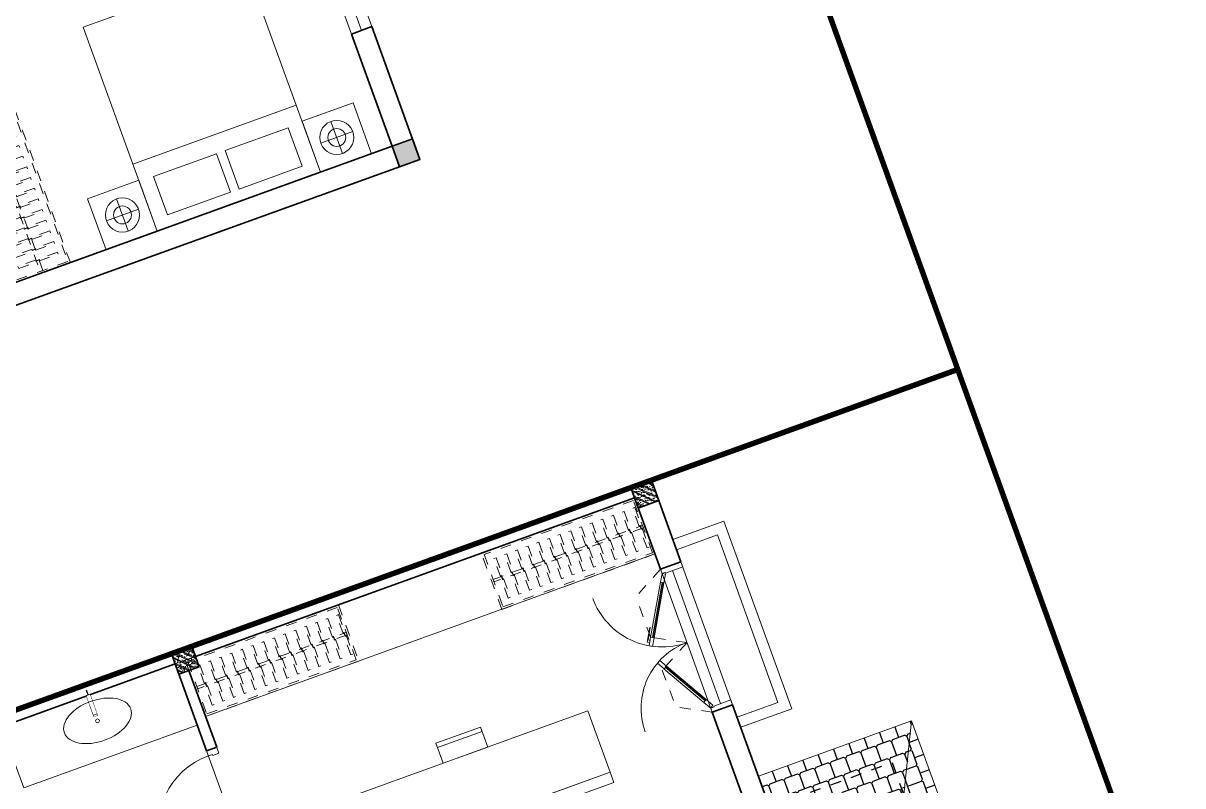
# Model space of a CAD drawing. Header units: metres. Extents: x 568332 to 569219, y 2065964 to 2066430.
# Drawn here: x 568587.48 to 568598.16, y 2066407.11 to 2066414.14 of the extents above; entities that cross this region are included whole.
import ezdxf

# ---------------------------------------------------------------- set-up
doc = ezdxf.new("R2010")
doc.units = ezdxf.units.M
for name, pattern in [('$AUDIT_BAD_LTYPE2', [0]), ('HIDDEN', [0.375, 0.25, -0.125]), ('HIDDEN2', [0.1875, 0.125, -0.0625]), ('X-5M-G-MB PHONGNGU$0$HIDDEN2', [0.1875, 0.125, -0.0625])]:
    doc.linetypes.add(name, pattern=pattern)
doc.layers.get('0').update_dxf_attribs({"linetype": 'CONTINUOUS'})
doc.layers.get('DEFPOINTS').update_dxf_attribs({"linetype": 'CONTINUOUS'})
for name, color, linetype, lineweight in [('-CONCRETE', 1, 'CONTINUOUS', 35), ('-DIM', 9, 'CONTINUOUS', 13), ('-DOOR', 137, 'CONTINUOUS', 9), ('-FURNITURE', 46, 'CONTINUOUS', 9), ('-HATCH', 8, 'CONTINUOUS', 5), ('-LINE1', 7, 'CONTINUOUS', 18), ('-LINE2', 252, 'CONTINUOUS', 9), ('-STEEL1', 1, 'CONTINUOUS', 35), ('-WALL', 4, 'CONTINUOUS', 35)]:
    doc.layers.add(name, color=color, linetype=linetype, lineweight=lineweight)
for name, color, linetype in [('-RANH GIOI LO DAT', 12, 'CONTINUOUS'), ('13. NET HATCH', 252, 'CONTINUOUS'), ('APOLIC', 7, 'CONTINUOUS')]:
    doc.layers.add(name, color=color, linetype=linetype)

# ---------------------------------------------------------------- blocks, each defined once
blk = doc.blocks.new('G1600')
for p, q in [((137477.0741823114, -212827.2147267315), (139077.0741823114, -212827.2147267327)), ((137227.6935681712, -213391.7193460799), (137227.6935681718, -213076.8871672568)), ((139326.4547964507, -213391.7193460799), (139326.4547964501, -213076.8871672568)), ((137385.1096575831, -213234.3032566686), (137070.2774787599, -213234.3032566681)), ((139169.0387070388, -213234.3032566686), (139483.870885862, -213234.3032566681))]:
    blk.add_line(p, q)
blk.add_lwpolyline([(137477.074182311, -213484.2147267315), (137477.0741823123, -211484.2147267315), (139077.0741823123, -211484.2147267327), (139077.074182311, -213484.2147267327), (137477.074182311, -213484.2147267315)])
for points in [[(136977.074182316, -213484.2147267311), (136977.0741823163, -212984.3917867657), (137477.0741823113, -212984.3917867661), (137477.074182311, -213484.2147267315)], [(137617.074182311, -213375.2147267316), (137617.0741823112, -212998.7147267316), (138234.5741823112, -212998.714726732), (138234.574182311, -213375.214726732)], [(138937.074182311, -213375.2147267325), (138937.0741823112, -212998.7147267325), (138319.5741823112, -212998.7147267321), (138319.574182311, -213375.2147267321)], [(139577.0741823059, -213484.2147267331), (139577.0741823062, -212984.3917867677), (139077.0741823113, -212984.3917867673), (139077.074182311, -213484.2147267327)]]:
    blk.add_lwpolyline(points, close=True)
for centre, radius in [((137227.6935681715, -213234.3032566684), 157.4160894116067), ((139326.4547964504, -213234.3032566684), 157.4160894116067), ((137227.6935681715, -213234.3032566684), 82.41608941160666), ((139326.4547964504, -213234.3032566684), 82.41608941160666)]:
    blk.add_circle(centre, radius)
blk = doc.blocks.new('*U168')
at = {"linetype": 'X-5M-G-MB PHONGNGU$0$HIDDEN2'}
for points in [[(0, 600.0000000004657), (0, 0), (2181.818181820297, -7.813323814654285e-10), (2181.818181820297, 599.9999999996843)], [(2161.818181820297, 579.999661371611), (2161.818181820297, 19.99966137161111), (20, 20.00000000046566), (20, 580.0000000004657)], [(2161.818181820297, 286.6991212946932), (2161.818181820297, 313.0991212946), (20, 313.0991212953813), (19.99999859370291, 286.6991212952417)], [(113.7817614636733, 319.1750910408318), (109.4317788550979, 319.1750910408318), (109.4317788550979, 280.441767644881), (113.7817614636733, 280.441767644881)], [(227.7817614636733, 319.1750910407849), (223.4317788550979, 319.1750910407849), (223.4317788550979, 280.4417676448341), (227.7817614636733, 280.4417676448341)], [(341.7817614636733, 319.175091040738), (337.4317788550979, 319.175091040738), (337.4317788550979, 280.4417676447872), (341.7817614636733, 280.4417676447872)], [(455.7817614636733, 319.1750910406911), (451.4317788550979, 319.1750910406911), (451.4317788550979, 280.4417676447403), (455.7817614636733, 280.4417676447403)], [(569.7817614636733, 319.1750910406442), (565.431778855098, 319.1750910406442), (565.431778855098, 280.4417676446934), (569.7817614636733, 280.4417676446934)], [(683.7817614636733, 319.1750910405973), (679.431778855098, 319.1750910405973), (679.431778855098, 280.4417676446465), (683.7817614636733, 280.4417676446465)], [(797.7817614636733, 319.1750910405504), (793.431778855098, 319.1750910405504), (793.431778855098, 280.4417676445996), (797.7817614636733, 280.4417676445996)], [(911.7817614636733, 319.1750910405035), (907.431778855098, 319.1750910405035), (907.431778855098, 280.4417676445527), (911.7817614636733, 280.4417676445527)], [(1025.781761463673, 319.1750910404566), (1021.431778855098, 319.1750910404566), (1021.431778855098, 280.4417676445057), (1025.781761463673, 280.4417676445057)], [(1139.781761463673, 319.1750910404097), (1135.431778855098, 319.1750910404097), (1135.431778855098, 280.4417676444588), (1139.781761463673, 280.4417676444588)], [(1253.781761463673, 319.1750910403628), (1249.431778855098, 319.1750910403628), (1249.431778855098, 280.4417676444119), (1253.781761463673, 280.4417676444119)], [(1367.781761463673, 319.1750910403159), (1363.431778855098, 319.1750910403159), (1363.431778855098, 280.441767644365), (1367.781761463673, 280.441767644365)], [(1481.781761463673, 319.175091040269), (1477.431778855098, 319.175091040269), (1477.431778855098, 280.4417676443181), (1481.781761463673, 280.4417676443181)], [(1595.781761463673, 319.175091040222), (1591.431778855098, 319.175091040222), (1591.431778855098, 280.4417676442712), (1595.781761463673, 280.4417676442712)], [(1709.781761463673, 319.1750910401751), (1705.431778855098, 319.1750910401751), (1705.431778855098, 280.4417676442243), (1709.781761463673, 280.4417676442243)], [(1823.781761463673, 319.1750910401282), (1819.431778855098, 319.1750910401282), (1819.431778855098, 280.4417676441774), (1823.781761463673, 280.4417676441774)], [(1937.781761463673, 319.1750910400813), (1933.431778855098, 319.1750910400813), (1933.431778855098, 280.4417676441305), (1937.781761463673, 280.4417676441305)], [(2051.781761463673, 319.1750910400344), (2047.431778855098, 319.1750910400344), (2047.431778855098, 280.4417676440836), (2051.781761463673, 280.4417676440836)]]:
    blk.add_lwpolyline(points, close=True, dxfattribs=at)
for points in [[(122.2409142897814, 313.1103512093413), (122.2409142897814, 515.2497102723445), (100.1765458012815, 515.2497102723445), (100.1765458012815, 313.1103512093413)], [(236.2409142897814, 313.1103512092944), (236.2409142897814, 515.2497102722975), (214.1765458012815, 515.2497102722975), (214.1765458012815, 313.1103512092944)], [(350.2409142897814, 313.1103512092475), (350.2409142897814, 515.2497102722507), (328.1765458012815, 515.2497102722507), (328.1765458012815, 313.1103512092475)], [(464.2409142897814, 313.1103512092006), (464.2409142897814, 515.2497102722037), (442.1765458012815, 515.2497102722037), (442.1765458012815, 313.1103512092006)], [(578.2409142897814, 313.1103512091537), (578.2409142897814, 515.2497102721569), (556.1765458012815, 515.2497102721569), (556.1765458012815, 313.1103512091537)], [(692.2409142897814, 313.1103512091068), (692.2409142897814, 515.24971027211), (670.1765458012815, 515.24971027211), (670.1765458012815, 313.1103512091068)], [(806.2409142897814, 313.1103512090599), (806.2409142897814, 515.249710272063), (784.1765458012815, 515.249710272063), (784.1765458012815, 313.1103512090599)], [(920.2409142897814, 313.110351209013), (920.2409142897814, 515.2497102720162), (898.1765458012815, 515.2497102720162), (898.1765458012815, 313.110351209013)], [(1034.240914289781, 313.1103512089661), (1034.240914289781, 515.2497102719692), (1012.176545801281, 515.2497102719692), (1012.176545801281, 313.1103512089661)], [(1148.240914289781, 313.1103512089192), (1148.240914289781, 515.2497102719224), (1126.176545801281, 515.2497102719224), (1126.176545801281, 313.1103512089192)], [(1262.240914289781, 313.1103512088723), (1262.240914289781, 515.2497102718754), (1240.176545801281, 515.2497102718754), (1240.176545801281, 313.1103512088723)], [(1376.240914289781, 313.1103512088254), (1376.240914289781, 515.2497102718285), (1354.176545801281, 515.2497102718285), (1354.176545801281, 313.1103512088254)], [(1490.240914289781, 313.1103512087785), (1490.240914289781, 515.2497102717816), (1468.176545801281, 515.2497102717816), (1468.176545801281, 313.1103512087785)], [(1604.240914289781, 313.1103512087315), (1604.240914289781, 515.2497102717347), (1582.176545801281, 515.2497102717347), (1582.176545801281, 313.1103512087315)], [(1718.240914289781, 313.1103512086846), (1718.240914289781, 515.2497102716878), (1696.176545801281, 515.2497102716878), (1696.176545801281, 313.1103512086846)], [(1832.240914289781, 313.1103512086377), (1832.240914289781, 515.2497102716409), (1810.176545801281, 515.2497102716409), (1810.176545801281, 313.1103512086377)], [(1946.240914289781, 313.1103512085908), (1946.240914289781, 515.2497102715939), (1924.176545801281, 515.2497102715939), (1924.176545801281, 313.1103512085908)], [(2060.240914289781, 313.1103512085439), (2060.240914289781, 515.2497102715471), (2038.176545801281, 515.2497102715471), (2038.176545801281, 313.1103512085439)], [(100.1765458012815, 286.7103512094345), (100.1765458012815, 92.0852110228024), (122.2409142897814, 92.0852110228024), (122.2409142897814, 286.7103512094345)], [(214.1765458012815, 286.7103512093876), (214.1765458012815, 92.08521102275549), (236.2409142897814, 92.08521102275549), (236.2409142897814, 286.7103512093876)], [(328.1765458012815, 286.7103512093407), (328.1765458012815, 92.08521102270858), (350.2409142897814, 92.08521102270858), (350.2409142897814, 286.7103512093407)], [(442.1765458012815, 286.7103512092938), (442.1765458012815, 92.08521102266168), (464.2409142897814, 92.08521102266168), (464.2409142897814, 286.7103512092938)], [(556.1765458012815, 286.7103512092469), (556.1765458012815, 92.08521102261477), (578.2409142897814, 92.08521102261477), (578.2409142897814, 286.7103512092469)], [(670.1765458012815, 286.7103512092), (670.1765458012815, 92.08521102256786), (692.2409142897814, 92.08521102256786), (692.2409142897814, 286.7103512092)], [(784.1765458012815, 286.7103512091531), (784.1765458012815, 92.08521102252095), (806.2409142897814, 92.08521102252095), (806.2409142897814, 286.7103512091531)], [(898.1765458012815, 286.7103512091062), (898.1765458012815, 92.08521102247404), (920.2409142897814, 92.08521102247404), (920.2409142897814, 286.7103512091062)], [(1012.176545801281, 286.7103512090592), (1012.176545801281, 92.08521102242715), (1034.240914289781, 92.08521102242715), (1034.240914289781, 286.7103512090592)], [(1126.176545801281, 286.7103512090123), (1126.176545801281, 92.08521102238024), (1148.240914289781, 92.08521102238024), (1148.240914289781, 286.7103512090123)], [(1240.176545801281, 286.7103512089654), (1240.176545801281, 92.08521102233333), (1262.240914289781, 92.08521102233333), (1262.240914289781, 286.7103512089654)], [(1354.176545801281, 286.7103512089186), (1354.176545801281, 92.08521102228642), (1376.240914289781, 92.08521102228642), (1376.240914289781, 286.7103512089186)], [(1468.176545801281, 286.7103512088717), (1468.176545801281, 92.0852110222395), (1490.240914289781, 92.0852110222395), (1490.240914289781, 286.7103512088717)], [(1582.176545801281, 286.7103512088247), (1582.176545801281, 92.0852110221926), (1604.240914289781, 92.0852110221926), (1604.240914289781, 286.7103512088247)], [(1696.176545801281, 286.7103512087778), (1696.176545801281, 92.0852110221457), (1718.240914289781, 92.0852110221457), (1718.240914289781, 286.7103512087778)], [(1810.176545801281, 286.7103512087309), (1810.176545801281, 92.08521102209879), (1832.240914289781, 92.08521102209879), (1832.240914289781, 286.7103512087309)], [(1924.176545801281, 286.710351208684), (1924.176545801281, 92.08521102205188), (1946.240914289781, 92.08521102205188), (1946.240914289781, 286.710351208684)], [(2038.176545801281, 286.7103512086371), (2038.176545801281, 92.08521102200497), (2060.240914289781, 92.08521102200497), (2060.240914289781, 286.7103512086371)]]:
    blk.add_lwpolyline(points, dxfattribs=at)
blk = doc.blocks.new('A$C5C575821')
at = {"layer": '-CONCRETE'}
h = blk.add_hatch(color=256, dxfattribs=at)
h.dxf.hatch_style = 1
h.paths.add_polyline_path([(-0.00237559899687767, 200.0000000000146), (-0.00237559899687767, 1.455191522836685e-11), (199.9976244010031, 1.455191522836685e-11), (199.9976244010031, 200.0000000000146)])
blk.add_lwpolyline([(-0.00237559899687767, 1.455191522836685e-11), (199.9976244010031, 1.455191522836685e-11), (199.9976244010031, 200.0000000000146), (-0.00237559899687767, 200.0000000000146)], close=True, dxfattribs=at)
blk = doc.blocks.new('M36-T3')
at = {"layer": '-DOOR'}
for p, q in [((197676.371345044, -1286839.905077734), (197676.3520472236, -1288239.905077734)), ((197776.6212854563, -1286839.905077734), (197776.6019876359, -1288239.905077734)), ((197876.1553423104, -1286839.905077734), (197876.1360444901, -1288239.905077734))]:
    blk.add_line(p, q, dxfattribs=at)
at = {"layer": '-RANH GIOI LO DAT', "linetype": 'HIDDEN', "ltscale": 10, "const_width": 50}
blk.add_lwpolyline([(193676.7568112435, -1296268.498691544), (198661.8510079722, -1301654.2911939), (204676.7568113413, -1302119.780004031), (204676.7568113413, -1282035.375045632), (193676.7568116956, -1282035.375045334)], close=True, dxfattribs=at)
at = {"layer": '-WALL'}
for p, q in [((197676.7568114011, -1285539.86015593), (197676.7554336046, -1286839.860155926)), ((203056.7568114549, -1285539.860155886), (197676.7568114011, -1285539.86015593)), ((197876.7554336046, -1286839.860155926), (197876.7568114011, -1285739.860155913)), ((202776.6802847527, -1285739.860155913), (197876.7568114011, -1285739.860155913)), ((197876.8113014801, -1286839.860155926), (197676.7554336046, -1286839.860155926))]:
    blk.add_line(p, q, dxfattribs=at)
at = {"layer": '-FURNITURE', "rotation": 180}
blk.add_blockref('G1600', (337653.8309937073, -1499224.074882645), dxfattribs=at)
at = {"layer": '-FURNITURE', "extrusion": (0, 0, -1), "xscale": -0.916666666665974, "yscale": 0.916666666665974, "zscale": -0.916666666665974, "rotation": 270}
blk.add_blockref('*U168', (-201576.6803555988, -1287739.860155914), dxfattribs=at)
at = {"layer": '-WALL'}
blk.add_blockref('A$C5C575821', (197676.7591870361, -1285739.860156118), dxfattribs=at)
blk = doc.blocks.new('*U187')
at = {"linetype": 'X-5M-G-MB PHONGNGU$0$HIDDEN2'}
for points in [[(0, 600.0000000004657), (0, 0), (1636.196318108544, -5.568266150429466e-10), (1636.196318108544, 599.9999999999088)], [(1616.196318108544, 579.9996613718355), (1616.196318108544, 19.99966137183562), (20, 20.00000000046566), (20, 580.0000000004657)], [(1616.196318108544, 286.6991212949177), (1616.196318108544, 313.0991212948245), (20, 313.0991212953813), (19.99999859370291, 286.6991212952417)], [(113.7817614636733, 319.1750910408318), (109.4317788550979, 319.1750910408318), (109.4317788550979, 280.441767644881), (113.7817614636733, 280.441767644881)], [(227.7817614636733, 319.1750910407849), (223.4317788550979, 319.1750910407849), (223.4317788550979, 280.4417676448341), (227.7817614636733, 280.4417676448341)], [(341.7817614636733, 319.175091040738), (337.4317788550979, 319.175091040738), (337.4317788550979, 280.4417676447872), (341.7817614636733, 280.4417676447872)], [(455.7817614636733, 319.1750910406911), (451.4317788550979, 319.1750910406911), (451.4317788550979, 280.4417676447403), (455.7817614636733, 280.4417676447403)], [(569.7817614636733, 319.1750910406442), (565.431778855098, 319.1750910406442), (565.431778855098, 280.4417676446934), (569.7817614636733, 280.4417676446934)], [(683.7817614636733, 319.1750910405973), (679.431778855098, 319.1750910405973), (679.431778855098, 280.4417676446465), (683.7817614636733, 280.4417676446465)], [(797.7817614636733, 319.1750910405504), (793.431778855098, 319.1750910405504), (793.431778855098, 280.4417676445996), (797.7817614636733, 280.4417676445996)], [(911.7817614636733, 319.1750910405035), (907.431778855098, 319.1750910405035), (907.431778855098, 280.4417676445527), (911.7817614636733, 280.4417676445527)], [(1025.781761463673, 319.1750910404566), (1021.431778855098, 319.1750910404566), (1021.431778855098, 280.4417676445057), (1025.781761463673, 280.4417676445057)], [(1139.781761463673, 319.1750910404097), (1135.431778855098, 319.1750910404097), (1135.431778855098, 280.4417676444588), (1139.781761463673, 280.4417676444588)], [(1253.781761463673, 319.1750910403628), (1249.431778855098, 319.1750910403628), (1249.431778855098, 280.4417676444119), (1253.781761463673, 280.4417676444119)], [(1367.781761463673, 319.1750910403159), (1363.431778855098, 319.1750910403159), (1363.431778855098, 280.441767644365), (1367.781761463673, 280.441767644365)], [(1481.781761463673, 319.175091040269), (1477.431778855098, 319.175091040269), (1477.431778855098, 280.4417676443181), (1481.781761463673, 280.4417676443181)], [(1595.781761463673, 319.175091040222), (1591.431778855098, 319.175091040222), (1591.431778855098, 280.4417676442712), (1595.781761463673, 280.4417676442712)]]:
    blk.add_lwpolyline(points, close=True, dxfattribs=at)
for points in [[(122.2409142897814, 313.1103512093413), (122.2409142897814, 515.2497102723445), (100.1765458012815, 515.2497102723445), (100.1765458012815, 313.1103512093413)], [(236.2409142897814, 313.1103512092944), (236.2409142897814, 515.2497102722975), (214.1765458012815, 515.2497102722975), (214.1765458012815, 313.1103512092944)], [(350.2409142897814, 313.1103512092475), (350.2409142897814, 515.2497102722507), (328.1765458012815, 515.2497102722507), (328.1765458012815, 313.1103512092475)], [(464.2409142897814, 313.1103512092006), (464.2409142897814, 515.2497102722037), (442.1765458012815, 515.2497102722037), (442.1765458012815, 313.1103512092006)], [(578.2409142897814, 313.1103512091537), (578.2409142897814, 515.2497102721569), (556.1765458012815, 515.2497102721569), (556.1765458012815, 313.1103512091537)], [(692.2409142897814, 313.1103512091068), (692.2409142897814, 515.24971027211), (670.1765458012815, 515.24971027211), (670.1765458012815, 313.1103512091068)], [(806.2409142897814, 313.1103512090599), (806.2409142897814, 515.249710272063), (784.1765458012815, 515.249710272063), (784.1765458012815, 313.1103512090599)], [(920.2409142897814, 313.110351209013), (920.2409142897814, 515.2497102720162), (898.1765458012815, 515.2497102720162), (898.1765458012815, 313.110351209013)], [(1034.240914289781, 313.1103512089661), (1034.240914289781, 515.2497102719692), (1012.176545801281, 515.2497102719692), (1012.176545801281, 313.1103512089661)], [(1148.240914289781, 313.1103512089192), (1148.240914289781, 515.2497102719224), (1126.176545801281, 515.2497102719224), (1126.176545801281, 313.1103512089192)], [(1262.240914289781, 313.1103512088723), (1262.240914289781, 515.2497102718754), (1240.176545801281, 515.2497102718754), (1240.176545801281, 313.1103512088723)], [(1376.240914289781, 313.1103512088254), (1376.240914289781, 515.2497102718285), (1354.176545801281, 515.2497102718285), (1354.176545801281, 313.1103512088254)], [(1490.240914289781, 313.1103512087785), (1490.240914289781, 515.2497102717816), (1468.176545801281, 515.2497102717816), (1468.176545801281, 313.1103512087785)], [(1604.240914289781, 313.1103512087315), (1604.240914289781, 515.2497102717347), (1582.176545801281, 515.2497102717347), (1582.176545801281, 313.1103512087315)], [(100.1765458012815, 286.7103512094345), (100.1765458012815, 92.0852110228024), (122.2409142897814, 92.0852110228024), (122.2409142897814, 286.7103512094345)], [(214.1765458012815, 286.7103512093876), (214.1765458012815, 92.08521102275549), (236.2409142897814, 92.08521102275549), (236.2409142897814, 286.7103512093876)], [(328.1765458012815, 286.7103512093407), (328.1765458012815, 92.08521102270858), (350.2409142897814, 92.08521102270858), (350.2409142897814, 286.7103512093407)], [(442.1765458012815, 286.7103512092938), (442.1765458012815, 92.08521102266168), (464.2409142897814, 92.08521102266168), (464.2409142897814, 286.7103512092938)], [(556.1765458012815, 286.7103512092469), (556.1765458012815, 92.08521102261477), (578.2409142897814, 92.08521102261477), (578.2409142897814, 286.7103512092469)], [(670.1765458012815, 286.7103512092), (670.1765458012815, 92.08521102256786), (692.2409142897814, 92.08521102256786), (692.2409142897814, 286.7103512092)], [(784.1765458012815, 286.7103512091531), (784.1765458012815, 92.08521102252095), (806.2409142897814, 92.08521102252095), (806.2409142897814, 286.7103512091531)], [(898.1765458012815, 286.7103512091062), (898.1765458012815, 92.08521102247404), (920.2409142897814, 92.08521102247404), (920.2409142897814, 286.7103512091062)], [(1012.176545801281, 286.7103512090592), (1012.176545801281, 92.08521102242715), (1034.240914289781, 92.08521102242715), (1034.240914289781, 286.7103512090592)], [(1126.176545801281, 286.7103512090123), (1126.176545801281, 92.08521102238024), (1148.240914289781, 92.08521102238024), (1148.240914289781, 286.7103512090123)], [(1240.176545801281, 286.7103512089654), (1240.176545801281, 92.08521102233333), (1262.240914289781, 92.08521102233333), (1262.240914289781, 286.7103512089654)], [(1354.176545801281, 286.7103512089186), (1354.176545801281, 92.08521102228642), (1376.240914289781, 92.08521102228642), (1376.240914289781, 286.7103512089186)], [(1468.176545801281, 286.7103512088717), (1468.176545801281, 92.0852110222395), (1490.240914289781, 92.0852110222395), (1490.240914289781, 286.7103512088717)], [(1582.176545801281, 286.7103512088247), (1582.176545801281, 92.0852110221926), (1604.240914289781, 92.0852110221926), (1604.240914289781, 286.7103512088247)]]:
    blk.add_lwpolyline(points, dxfattribs=at)
blk = doc.blocks.new('*U189')
at = {"linetype": 'X-5M-G-MB PHONGNGU$0$HIDDEN2'}
for points in [[(0, 600.0000000004657), (0, 0), (1636.196318366162, -5.568266151489479e-10), (1636.196318366162, 599.9999999999088)], [(1616.196318366162, 579.9996613718355), (1616.196318366162, 19.99966137183562), (20, 20.00000000046566), (20, 580.0000000004657)], [(1616.196318366162, 286.6991212949177), (1616.196318366162, 313.0991212948245), (20, 313.0991212953813), (19.99999859370291, 286.6991212952417)], [(113.7817614636733, 319.1750910408318), (109.4317788550979, 319.1750910408318), (109.4317788550979, 280.441767644881), (113.7817614636733, 280.441767644881)], [(227.7817614636733, 319.1750910407849), (223.4317788550979, 319.1750910407849), (223.4317788550979, 280.4417676448341), (227.7817614636733, 280.4417676448341)], [(341.7817614636733, 319.175091040738), (337.4317788550979, 319.175091040738), (337.4317788550979, 280.4417676447872), (341.7817614636733, 280.4417676447872)], [(455.7817614636733, 319.1750910406911), (451.4317788550979, 319.1750910406911), (451.4317788550979, 280.4417676447403), (455.7817614636733, 280.4417676447403)], [(569.7817614636733, 319.1750910406442), (565.431778855098, 319.1750910406442), (565.431778855098, 280.4417676446934), (569.7817614636733, 280.4417676446934)], [(683.7817614636733, 319.1750910405973), (679.431778855098, 319.1750910405973), (679.431778855098, 280.4417676446465), (683.7817614636733, 280.4417676446465)], [(797.7817614636733, 319.1750910405504), (793.431778855098, 319.1750910405504), (793.431778855098, 280.4417676445996), (797.7817614636733, 280.4417676445996)], [(911.7817614636733, 319.1750910405035), (907.431778855098, 319.1750910405035), (907.431778855098, 280.4417676445527), (911.7817614636733, 280.4417676445527)], [(1025.781761463673, 319.1750910404566), (1021.431778855098, 319.1750910404566), (1021.431778855098, 280.4417676445057), (1025.781761463673, 280.4417676445057)], [(1139.781761463673, 319.1750910404097), (1135.431778855098, 319.1750910404097), (1135.431778855098, 280.4417676444588), (1139.781761463673, 280.4417676444588)], [(1253.781761463673, 319.1750910403628), (1249.431778855098, 319.1750910403628), (1249.431778855098, 280.4417676444119), (1253.781761463673, 280.4417676444119)], [(1367.781761463673, 319.1750910403159), (1363.431778855098, 319.1750910403159), (1363.431778855098, 280.441767644365), (1367.781761463673, 280.441767644365)], [(1481.781761463673, 319.175091040269), (1477.431778855098, 319.175091040269), (1477.431778855098, 280.4417676443181), (1481.781761463673, 280.4417676443181)], [(1595.781761463673, 319.175091040222), (1591.431778855098, 319.175091040222), (1591.431778855098, 280.4417676442712), (1595.781761463673, 280.4417676442712)]]:
    blk.add_lwpolyline(points, close=True, dxfattribs=at)
for points in [[(122.2409142897814, 313.1103512093413), (122.2409142897814, 515.2497102723445), (100.1765458012815, 515.2497102723445), (100.1765458012815, 313.1103512093413)], [(236.2409142897814, 313.1103512092944), (236.2409142897814, 515.2497102722975), (214.1765458012815, 515.2497102722975), (214.1765458012815, 313.1103512092944)], [(350.2409142897814, 313.1103512092475), (350.2409142897814, 515.2497102722507), (328.1765458012815, 515.2497102722507), (328.1765458012815, 313.1103512092475)], [(464.2409142897814, 313.1103512092006), (464.2409142897814, 515.2497102722037), (442.1765458012815, 515.2497102722037), (442.1765458012815, 313.1103512092006)], [(578.2409142897814, 313.1103512091537), (578.2409142897814, 515.2497102721569), (556.1765458012815, 515.2497102721569), (556.1765458012815, 313.1103512091537)], [(692.2409142897814, 313.1103512091068), (692.2409142897814, 515.24971027211), (670.1765458012815, 515.24971027211), (670.1765458012815, 313.1103512091068)], [(806.2409142897814, 313.1103512090599), (806.2409142897814, 515.249710272063), (784.1765458012815, 515.249710272063), (784.1765458012815, 313.1103512090599)], [(920.2409142897814, 313.110351209013), (920.2409142897814, 515.2497102720162), (898.1765458012815, 515.2497102720162), (898.1765458012815, 313.110351209013)], [(1034.240914289781, 313.1103512089661), (1034.240914289781, 515.2497102719692), (1012.176545801281, 515.2497102719692), (1012.176545801281, 313.1103512089661)], [(1148.240914289781, 313.1103512089192), (1148.240914289781, 515.2497102719224), (1126.176545801281, 515.2497102719224), (1126.176545801281, 313.1103512089192)], [(1262.240914289781, 313.1103512088723), (1262.240914289781, 515.2497102718754), (1240.176545801281, 515.2497102718754), (1240.176545801281, 313.1103512088723)], [(1376.240914289781, 313.1103512088254), (1376.240914289781, 515.2497102718285), (1354.176545801281, 515.2497102718285), (1354.176545801281, 313.1103512088254)], [(1490.240914289781, 313.1103512087785), (1490.240914289781, 515.2497102717816), (1468.176545801281, 515.2497102717816), (1468.176545801281, 313.1103512087785)], [(1604.240914289781, 313.1103512087315), (1604.240914289781, 515.2497102717347), (1582.176545801281, 515.2497102717347), (1582.176545801281, 313.1103512087315)], [(100.1765458012815, 286.7103512094345), (100.1765458012815, 92.0852110228024), (122.2409142897814, 92.0852110228024), (122.2409142897814, 286.7103512094345)], [(214.1765458012815, 286.7103512093876), (214.1765458012815, 92.08521102275549), (236.2409142897814, 92.08521102275549), (236.2409142897814, 286.7103512093876)], [(328.1765458012815, 286.7103512093407), (328.1765458012815, 92.08521102270858), (350.2409142897814, 92.08521102270858), (350.2409142897814, 286.7103512093407)], [(442.1765458012815, 286.7103512092938), (442.1765458012815, 92.08521102266168), (464.2409142897814, 92.08521102266168), (464.2409142897814, 286.7103512092938)], [(556.1765458012815, 286.7103512092469), (556.1765458012815, 92.08521102261477), (578.2409142897814, 92.08521102261477), (578.2409142897814, 286.7103512092469)], [(670.1765458012815, 286.7103512092), (670.1765458012815, 92.08521102256786), (692.2409142897814, 92.08521102256786), (692.2409142897814, 286.7103512092)], [(784.1765458012815, 286.7103512091531), (784.1765458012815, 92.08521102252095), (806.2409142897814, 92.08521102252095), (806.2409142897814, 286.7103512091531)], [(898.1765458012815, 286.7103512091062), (898.1765458012815, 92.08521102247404), (920.2409142897814, 92.08521102247404), (920.2409142897814, 286.7103512091062)], [(1012.176545801281, 286.7103512090592), (1012.176545801281, 92.08521102242715), (1034.240914289781, 92.08521102242715), (1034.240914289781, 286.7103512090592)], [(1126.176545801281, 286.7103512090123), (1126.176545801281, 92.08521102238024), (1148.240914289781, 92.08521102238024), (1148.240914289781, 286.7103512090123)], [(1240.176545801281, 286.7103512089654), (1240.176545801281, 92.08521102233333), (1262.240914289781, 92.08521102233333), (1262.240914289781, 286.7103512089654)], [(1354.176545801281, 286.7103512089186), (1354.176545801281, 92.08521102228642), (1376.240914289781, 92.08521102228642), (1376.240914289781, 286.7103512089186)], [(1468.176545801281, 286.7103512088717), (1468.176545801281, 92.0852110222395), (1490.240914289781, 92.0852110222395), (1490.240914289781, 286.7103512088717)], [(1582.176545801281, 286.7103512088247), (1582.176545801281, 92.0852110221926), (1604.240914289781, 92.0852110221926), (1604.240914289781, 286.7103512088247)]]:
    blk.add_lwpolyline(points, dxfattribs=at)
blk = doc.blocks.new('*U148')
at = {"linetype": '$AUDIT_BAD_LTYPE2'}
for p, q in [((70, 100), (69.99999999999999, 600.0000000000018)), ((89.99999999999999, 600.0000000000018), (90, 100))]:
    blk.add_line(p, q, dxfattribs=at)
for points in [[(49.99999999999999, 600.0000000000018), (89.99999999999999, 600.0000000000018), (89.99999999999999, 700.0000000000018), (49.99999999999999, 700.0000000000018), (49.99999999999999, 600.0000000000018)], [(49.99999999999999, 602.9059272893373), (50, 100)], [(50, 100), (90, 100), (90, 0), (50, 0), (50, 100)]]:
    blk.add_lwpolyline(points)
for points in [[(118.2698876160139, 494.515618111911), (118.2698876160139, 664.1349438079942), (89.99999999999999, 664.1349438079942), (89.99999999999999, 635.8650561920094), (112.6159100928053, 635.8650561920094), (112.6159100928053, 494.515618111911)], [(0, 0), (50, 0), (50, -40), (60, -40), (60, -99.99998804123416), (0, -99.99998804123416)], [(800.0000000000018, 7.105427357600876e-15), (750.0000000000018, 7.105427357600876e-15), (750.0000000000018, -40), (740.0000000000018, -40), (740.0000000000018, -99.99998804123415), (800.0000000000018, -99.99998804123415)]]:
    blk.add_lwpolyline(points, close=True)
at = {"linetype": '$AUDIT_BAD_LTYPE2', "ltscale": 0.3}
blk.add_arc((50, 0), 700.0000000000018, 0, 90, dxfattribs=at)
blk = doc.blocks.new('Sink_Cicle')
blk.add_lwpolyline([(17.49999987077899, -50.00226151314564), (-17.49999987077899, -49.99773848685436), (-17.51615354442038, -252.2967581441626), (17.48384613892995, -252.3012811850058)], close=True)
blk.add_circle((0, -300), 17.5)
at = {"layer": 'DEFPOINTS'}
blk.add_line((0, -100), (0, 0), dxfattribs=at)
blk.add_wipeout([(17.499999870775355, -50.00226151314928), (-17.49999987078263, -49.99773848685436), (-17.516153544427652, -252.29675814416623), (17.48384613892631, -252.3012811850058)])
at = {"layer": '-FURNITURE', "linetype": 'Continuous'}
blk.add_ellipse((0, -300), major_axis=(-325, 0), ratio=0.5846153846153846, dxfattribs=at)
blk.add_line((-17.51421511289664, -237.2967582757119), (17.48578462866135, -237.3012813020032))
blk = doc.blocks.new('*U158')
at = {"ltscale": 0.3}
for points in [[(883.1181818181984, 0, 0.4142135623730951), (50, 833.1181818181983, 0.4142135623730951)], [(883.1181818181987, 0, -0.4142135623730951), (1672, 788.8818181818017, -0.4142135623730951)]]:
    blk.add_lwpolyline(points, format="xyb", dxfattribs=at)
for points in [[(579.4118712052259, 338.2993408026529), (726.3065162308206, 423.1090036506945), (740.4414600388276, 398.6265628130954), (715.9590192012537, 384.491619005103), (704.651064154851, 404.0775716751773), (582.2388599668302, 333.4028526351281)], [(0, 0), (50, 0), (50, -40), (60, -40), (60, -245.9999999543969), (0, -245.9999999543969)], [(1722, 0), (1672, 0), (1672, -40), (1662, -40), (1662, -245.9999999543969), (1722, -245.9999999543969)]]:
    blk.add_lwpolyline(points, close=True)
for points in [[(684.8989694308187, 366.5590909090992), (704.8989694308187, 331.9180747577217), (791.5015098092625, 381.9180747577217), (771.5015098092625, 416.5590909090993), (684.8989694308187, 366.5590909090992)], [(1075.410845249347, 344.4409090909007), (1055.410845249347, 309.7998929395233), (968.8083048709033, 359.7998929395233), (988.8083048709033, 394.4409090909007), (1075.410845249347, 344.4409090909007)], [(687.4155762849338, 368.012054553767), (136.6025403784439, 50.00000000000001)], [(1072.894238395232, 345.8938727355685), (1585.397459621556, 50)], [(136.6025403784439, 50.00000000000001), (156.6025403784439, 15.35898384862247), (70, -34.64101615137755), (50, 0), (136.6025403784439, 50.00000000000001)], [(1585.397459621556, 50), (1565.397459621556, 15.35898384862253), (1652, -34.64101615137747), (1672, 0), (1585.397459621556, 50)]]:
    blk.add_lwpolyline(points)
at = {"layer": 'APOLIC', "linetype": '$AUDIT_BAD_LTYPE2'}
for p, q in [((146.6025403784439, 32.67949192431124), (694.8989694308187, 349.2385828334104)), ((704.8989694308187, 331.9180747577217), (156.6025403784439, 15.35898384862247)), ((1055.410845249347, 309.7998929395233), (1565.397459621556, 15.35898384862253)), ((1575.397459621556, 32.67949192431115), (1065.410845249347, 327.1204010152119))]:
    blk.add_line(p, q, dxfattribs=at)
blk = doc.blocks.new('X-5M-G-MB PHONGNGU$0$A$C25DB0C3F')
at = {"elevation": -1.640194e-10}
for points in [[(197.042397281708, 437.8598038521595), (197.0369402521756, -4.041241481900215e-06), (2.670008689165115e-05, 0.002451622160151601), (0.005483729648403823, 437.8622595155612)], [(0.005483729648403823, 437.8622595155612), (197.0369402521756, 437.8622595153283), (197.0369402521756, -4.041241481900215e-06), (0.005483729648403823, -4.041226929984987e-06)]]:
    blk.add_lwpolyline(points, close=True, dxfattribs=at)
at = {"elevation": -1.640194e-10, "flags": 128}
blk.add_lwpolyline([(43.79146451898851, 437.8617138124537), (43.78600748942699, 0.001905919052660465)], dxfattribs=at)
blk = doc.blocks.new('18x35')
at = {"layer": '-HATCH'}
h = blk.add_hatch(dxfattribs=at)
h.set_pattern_fill('CHAU-01', color=256, scale=10, angle=-1.272221872585407e-14, pattern_type=2)
h.set_pattern_definition([(49.99999999999999, (0, 0), (71.72601826007535, -6.275213498259527), [7.5, -82.5]), (355, (0, 0), (-13.87513336129999, 75.21921337000119), [6, -66]), (100.4514, (5.977167999997619, -0.5229339999999638), (57.85093817140217, 68.94395420609534), [6.374019000000001, -70.1142112]), (46.18419999999998, (0, 20), (106.7241048625644, -16.55190143290183), [11.25, -123.75]), (96.63559999999998, (8.89367449999554, 18.62066930000003), (93.46627055487036, 97.41178709004416), [9.561028799999994, -105.1713]), (351.1842, (0, 20), (93.46619451336275, 97.41186009253245), [9, -99]), (20.99999999999998, (10, 15), (59.69070521184616, -40.2618890665339), [7.5, -82.5]), (326.0000000000001, (10, 15), (24.33153319215819, 72.5150045046853), [6, -66]), (71.45139999999999, (14.97422329999972, 11.64483940000002), (84.022262858149, 32.25304967099522), [6.374019000000001, -70.1142112]), (37.49999999999998, (0, 0), (1.215985531729074, 33.28938538313115), [0, -65.19999999999999, 0, -67, 0, -66.25]), (7.499999999999987, (0, 0), (26.30695374421487, 39.44117118823602), [0, -38.2, 0, -63.7, 0, -25.25]), (327.5, (-22.30000000000291, 0), (53.3822436172409, -2.255487173437988), [0, -25, 0, -78, 0, -103.5]), (317.5, (-32.30000000000291, 0), (58.31861693423862, 10.01049823323176), [0, -32.5, 0, -51.8, 0, -73.5]), (44.99999999999999, (0, 0), (-30.05203820042826, 30.05203820042828), []), (44.99999999999999, (0, 12.25), (-30.05203820042826, 30.05203820042828), [])])
h.paths.add_polyline_path([(96508.03118051568, 47993.04977023201), (96508.03118051568, 47793.04977023201), (96708.03118051568, 47793.04977023201), (96708.03118051568, 47993.04977023201)])
at = {"layer": '-STEEL1'}
blk.add_lwpolyline([(96508.03118051568, 47793.04977023201), (96708.03118051568, 47793.04977023201), (96708.03118051568, 47993.04977023201), (96508.03118051568, 47993.04977023201)], close=True, dxfattribs=at)
blk = doc.blocks.new('M1-T3.1')
at = {"layer": '13. NET HATCH'}
h = blk.add_hatch(dxfattribs=at)
h.set_pattern_fill('MAIGO-12', color=256, scale=300)
h.set_pattern_definition([(0, (101567.8937481592, 2410.79051715252), (75, 150), [120, -30, 120, -30]), (90, (101552.8937481592, 2425.79051715252), (-74.99999999999999, 150), [135, -165]), (45, (101537.8937481592, 2410.79051715252), (75.00000000142687, 150.0000000028537), [21.213203436, -403.0508652]), (135, (101567.8937481592, 2410.79051715252), (-75.00000000142686, 150.0000000028537), [21.213203436, -403.0508652])])
edge = h.paths.add_edge_path()
edge.add_line((339346.1021523859, 32452.12267292815), (342446.1053392859, 32452.12267292815))
edge.add_line((342446.1053392859, 32452.12267292815), (339346.1630438286, 33951.68456394272))
edge.add_line((339346.1630438286, 33951.68456394272), (339346.0985215557, 32452.12267292815))
h = blk.add_hatch(dxfattribs=at)
h.set_pattern_fill('MAIGO-12', color=256, scale=300, angle=90)
h.set_pattern_definition([(90, (101477.8937481592, 2500.79051715252), (-150, 75.00000000000001), [120, -30, 120, -30]), (180, (101462.8937481592, 2485.79051715252), (-150, -74.99999999999997), [135, -165]), (135, (101477.8937481592, 2470.79051715252), (-150.0000000028537, 75.00000000142688), [21.213203436, -403.0508652]), (225, (101477.8937481592, 2500.79051715252), (-150.0000000028537, -75.00000000142684), [21.213203436, -403.0508652])])
h.paths.add_polyline_path([(339346.1630438286, 33951.68456394272), (342446.1053392859, 33952.12267292815), (342446.1053392859, 32452.12267292815)])
at = {"layer": '-CONCRETE', "color": 1, "linetype": 'HIDDEN', "ltscale": 10, "const_width": 50}
blk.add_lwpolyline([(339345.991792275, 50951.97500556499), (345345.9680453291, 50951.97500556491), (345346.0170700845, 30951.99839157377), (339346.0408170305, 30951.99839157377)], close=True, dxfattribs=at)
at = {"layer": '-DOOR'}
for p, q in [((343146.0985215561, 34151.68456394272), (344546.0985215561, 34151.68456394272)), ((343194.879009361, 34051.68456394272), (344497.3180337512, 34051.68456394272)), ((343146.0985215561, 33951.68456394272), (344546.0985215561, 33951.68456394272))]:
    blk.add_line(p, q, dxfattribs=at)
blk.add_lwpolyline([(343595.8045710644, 38651.62336441455), (344395.8045710522, 38651.62337805051)], dxfattribs=at)
at = {"layer": '-FURNITURE'}
for p, q in [((342845.9717599651, 37623.08351428353), (342845.9717594915, 35223.34603639957)), ((342945.9717599651, 37623.08351426599), (342945.9717594915, 35223.34603638203)), ((342845.9717594915, 35223.34603639957), (342945.9717594884, 35223.34603638074))]:
    blk.add_line(p, q, dxfattribs=at)
for points in [[(345245.9792449413, 38651.62337781556), (345245.9694478121, 40351.32343463), (344645.9694478121, 40351.32343463), (344645.9694478121, 38651.62337791623)], [(344695.9155929773, 34151.93012782125), (344695.9723531757, 38551.62337794647), (345245.9729461321, 38551.62337784123), (345245.9161859336, 34151.93012771601)], [(342945.9717594884, 35223.34603638074), (342945.9717599967, 37623.0835142647), (343545.972352953, 37623.08351415946), (343545.9723524447, 35223.3460362755)]]:
    blk.add_lwpolyline(points, close=True, dxfattribs=at)
at = {"layer": '-LINE1'}
blk.add_lwpolyline([(342446.1053392859, 32452.12267292815), (339346.0985215557, 32452.12267292815), (339346.0985215557, 33951.68456394272), (342446.1053392859, 33951.68456394272)], close=True, dxfattribs=at)
for points in [[(339346.1021523859, 32452.12267292815), (342446.1053392859, 32452.12267292815), (339346.1630438286, 33951.68456394272), (339346.1630438286, 33951.68456394272), (339346.0985215557, 32452.12267292815)], [(339346.1630438286, 33951.68456394272), (342446.1053392859, 33952.12267292815), (342446.1053392859, 32452.12267292815), (339346.1630438286, 33951.68456394272)], [(344765.5305033889, 33951.89996500444), (344765.5305033887, 33451.89996500444), (342925.530503389, 33452.19283862125), (342925.5305033889, 33952.19283862119)], [(344665.5305033889, 33951.89996500444), (344665.5305033887, 33551.89996500444), (343025.530503389, 33552.19283862125), (343025.5305033889, 33952.19283862125)]]:
    blk.add_lwpolyline(points, dxfattribs=at)
at = {"layer": '-LINE2', "linetype": 'HIDDEN2', "ltscale": 10}
for p, q in [((343146.0985215561, 34151.68456394272), (343306.5728913168, 34451.84472275023)), ((343667.7275157213, 34451.68456394272), (343306.5728913168, 34451.84472275023)), ((343828.1162599153, 34151.68456394272), (343667.7275157213, 34451.68456394272)), ((343828.1162599153, 34151.68456394272), (343988.5050041093, 34451.68456394272)), ((343988.5050041093, 34451.68456394272), (344385.7097773621, 34451.8607096668)), ((344546.0985215561, 34151.8607096668), (344385.7097773621, 34451.8607096668))]:
    blk.add_line(p, q, dxfattribs=at)
at = {"layer": '-WALL'}
for p, q in [((345345.9729480137, 48951.87497539158), (345346.0088166195, 33951.68456394272)), ((345245.9764445329, 38651.62337781553), (345245.9764447965, 41451.74889180675)), ((344395.8045710347, 38551.62337805051), (344395.8045710522, 38651.62337805048)), ((344395.8045710522, 38651.62337805048), (345245.9764445329, 38651.62337781553)), ((345146.323110175, 38551.62337781556), (344395.8045710347, 38551.62337805051)), ((345246.0118810448, 34151.68456394272), (345246.323110175, 38451.73727008695)), ((341546.0985215561, 34151.68456394272), (343146.0985215561, 34151.68456394272)), ((343146.0985215561, 34151.68456394272), (343146.0985215561, 33951.68456394272)), ((344546.0985215561, 34151.68456394272), (344546.0985215561, 33951.68456394272)), ((344546.0985215561, 34151.68456394272), (345246.0118810448, 34151.68456394272)), ((344546.0985215561, 33951.6845639798), (344546.0985215561, 34151.68456394272)), ((341546.0985215561, 33951.68456394272), (343146.0985215561, 33951.68456394272)), ((344546.0985215561, 33951.68456394272), (345346.0088166195, 33951.68456394272))]:
    blk.add_line(p, q, dxfattribs=at)
at = {"layer": 'DEFPOINTS', "linetype": 'HIDDEN', "ltscale": 5}
blk.add_lwpolyline([(342146.1053392859, 32752.12267292815), (339346.1053392856, 32752.12267292815), (339346.1053392856, 33952.12267292815), (342146.1053392859, 33952.12267292815)], close=True, dxfattribs=at)
at = {"layer": '-DOOR'}
blk.add_blockref('*U148', (343595.8045710469, 38651.62336441455), dxfattribs=at)
at = {"layer": '-DOOR', "xscale": -0.8130081300813009, "yscale": 0.8130081300813009, "zscale": 0.8130081300813009}
blk.add_blockref('*U158', (344546.0985215561, 34151.68456394272), dxfattribs=at)
at = {"layer": '-FURNITURE', "extrusion": (0, 0, -1), "xscale": 0.916666666665974, "yscale": 0.916666666665974, "zscale": -0.916666666665974, "rotation": 270}
for name, p in [('*U187', (-345245.9792449236, 38551.62337781556)), ('*U189', (-345246.0007542559, 35651.77675288386))]:
    blk.add_blockref(name, p, dxfattribs=at)
at = {"layer": '-FURNITURE', "xscale": -1, "rotation": 359.9992859249025}
blk.add_blockref('X-5M-G-MB PHONGNGU$0$A$C25DB0C3F', (343743.0065644055, 36204.28119183362), dxfattribs=at)
at = {"layer": '-STEEL1'}
for p in [(248638.2919304285, -9341.626300042146), (248638.2919304285, -13841.25377874955)]:
    blk.add_blockref('18x35', p, dxfattribs=at)
at = {"layer": '-FURNITURE', "xscale": -1, "rotation": 270}
blk.add_blockref('Sink_Cicle', (345295.9743463768, 39501.47340627311), dxfattribs=at)

msp = doc.modelspace()

# ---------------------------------------------------------------- block references
at = {"layer": '-DIM', "xscale": 0.001, "yscale": 0.001, "zscale": 0.001, "rotation": 199.8842788573445}
msp.add_blockref('M36-T3', (569214.2633851852, 2065271.219851052), dxfattribs=at)

# ---------------------------------------------------------------- next in the draw order: block references
at = {"layer": '-DIM', "xscale": 0.001, "yscale": 0.001, "zscale": 0.001, "rotation": 109.8840146909422}
msp.add_blockref('M1-T3.1', (568742.6498585248, 2066096.717416206), dxfattribs=at)

doc.saveas('drawing.dxf')
